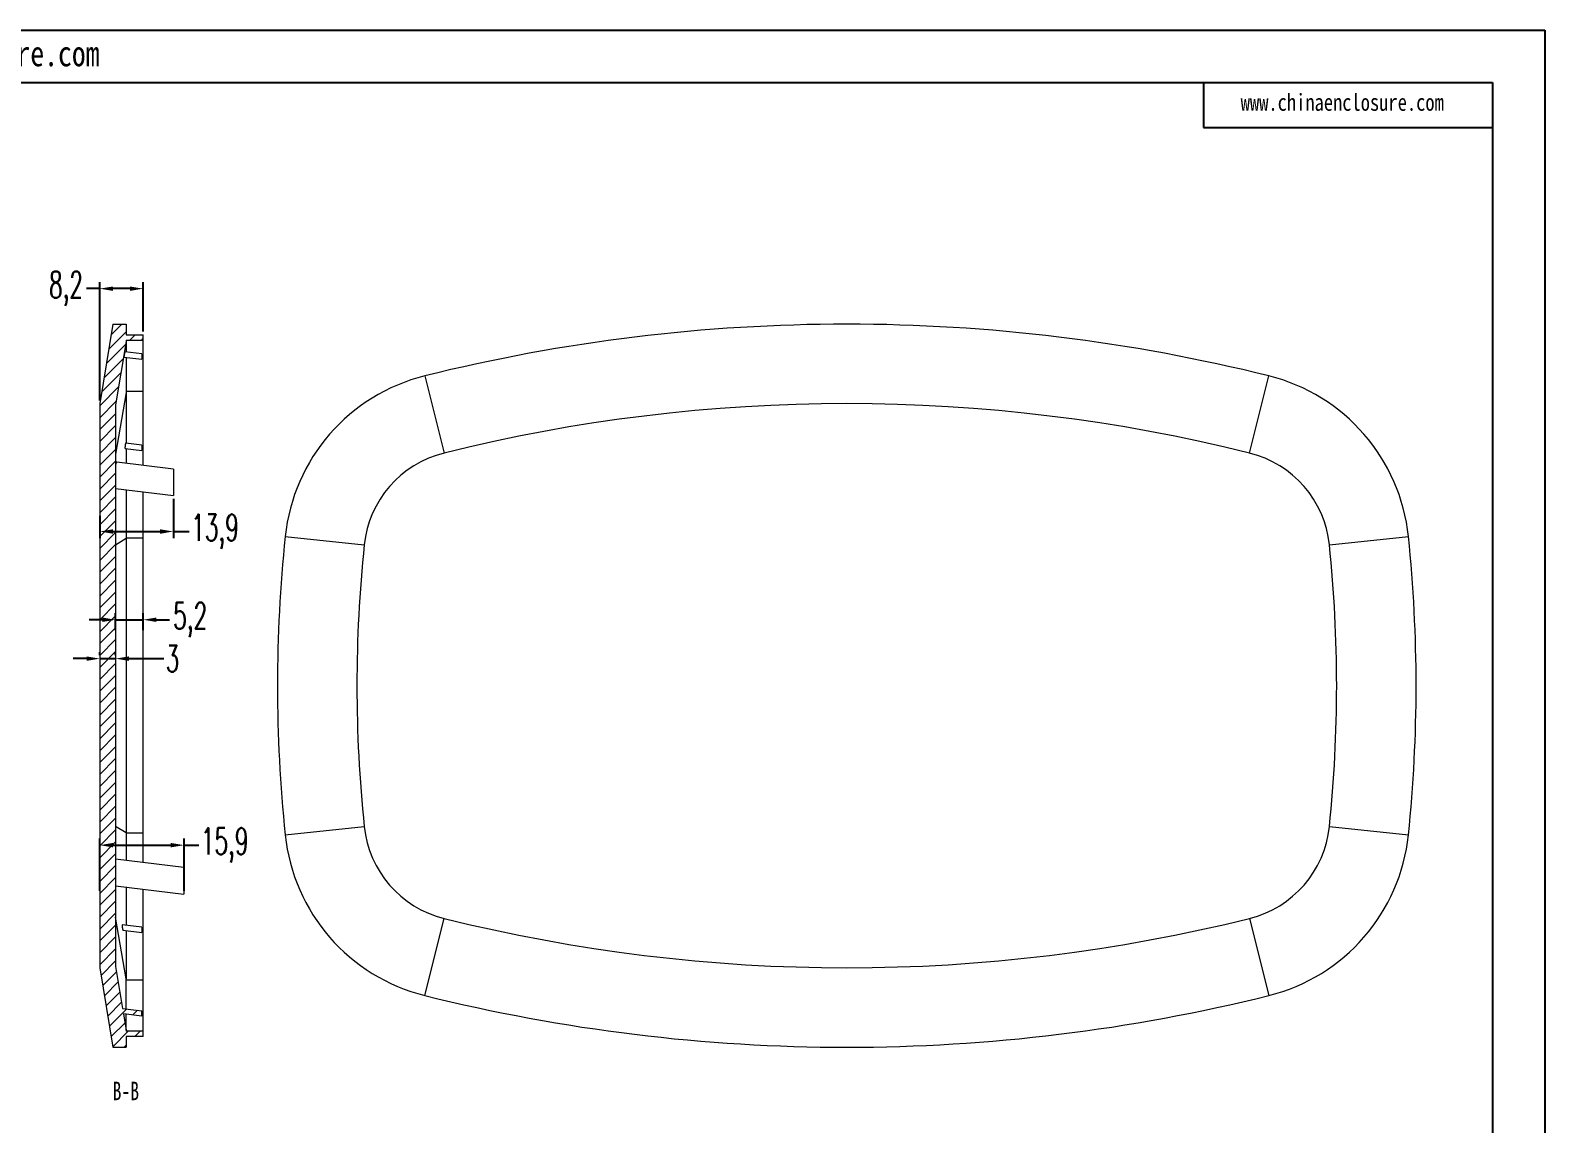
# Model space of a CAD drawing. Header units: inches. Extents: x 2104 to 4248, y 410 to 955.
# Drawn here: x 2402.1 to 2688.1, y 616.2 to 822.7 of the extents above; entities that cross this region are included whole.
import ezdxf

# ---------------------------------------------------------------- set-up
doc = ezdxf.new("R2010")
doc.units = ezdxf.units.IN
doc.layers.add('文字', color=81, linetype='Continuous')
doc.styles.add('SLDTEXTSTYLE2', font='TXT', dxfattribs={"width": 0.6, "bigfont": 'bigfont'})
doc.styles.add('SLDTEXTSTYLE3', font='TXT', dxfattribs={"width": 0.7})
doc.styles.add('宋体', font='', dxfattribs={"width": 0.8, "height": 3.5})
doc.styles.get('宋体').set_extended_font_data('SimSun')
doc.dimstyles.new('5', dxfattribs={"dimtxt": 5, "dimasz": 2.5, "dimexe": 1.25, "dimexo": 0.625, "dimtad": 0, "dimzin": 12, "dimtxsty": 'SLDTEXTSTYLE2', "dimcen": 2.5, "dimclrd": 3, "dimclre": 3, "dimclrt": 256, "dimadec": 0, "dimazin": 0, "dimtfac": 1, "dimtmove": 0, "dimatfit": 3, "dimfxl": 1, "dimarcsym": 0})

# ---------------------------------------------------------------- blocks, each defined once
blk = doc.blocks.new('*D54')
at = {"color": 3, "lineweight": -2, "transparency": 16777216}
for p, q in [((2415.21, 752.79), (2415.21, 775.13)), ((2423.41, 765.79), (2423.41, 775.13)), ((2415.21, 773.88), (2412.71, 773.88)), ((2420.91, 773.88), (2417.71, 773.88))]:
    blk.add_line(p, q, dxfattribs=at)
at = {"color": 3, "transparency": 16777216}
for points in [[(2417.71, 774.29), (2417.71, 773.46), (2415.21, 773.88)], [(2420.91, 774.29), (2420.91, 773.46), (2423.41, 773.88)]]:
    blk.add_solid(points, dxfattribs=at)
at = {"layer": 'Defpoints', "color": 0, "transparency": 16777216}
for p in [(2415.21, 773.88), (2423.41, 765.17), (2415.21, 752.17)]:
    blk.add_point(p, dxfattribs=at)
at = {"transparency": 16777216, "insert": (2408.84, 773.88), "char_height": 5, "attachment_point": 5, "style": 'SLDTEXTSTYLE2'}
blk.add_mtext('8,2', dxfattribs=at)
blk = doc.blocks.new('*D55')
at = {"color": 3, "lineweight": -2, "transparency": 16777216}
for p, q in [((2418.21, 709.4), (2418.21, 712.62)), ((2423.41, 709.4), (2423.41, 712.62)), ((2415.71, 711.37), (2413.21, 711.37)), ((2418.21, 711.37), (2423.41, 711.37)), ((2425.91, 711.37), (2428.41, 711.37))]:
    blk.add_line(p, q, dxfattribs=at)
at = {"color": 3, "transparency": 16777216}
for points in [[(2415.71, 711.79), (2415.71, 710.96), (2418.21, 711.37)], [(2425.91, 711.79), (2425.91, 710.96), (2423.41, 711.37)]]:
    blk.add_solid(points, dxfattribs=at)
at = {"layer": 'Defpoints', "color": 0, "transparency": 16777216}
for p in [(2423.41, 711.37), (2418.21, 708.77), (2423.41, 708.77)]:
    blk.add_point(p, dxfattribs=at)
at = {"transparency": 16777216, "insert": (2432.29, 711.37), "char_height": 5, "attachment_point": 5, "style": 'SLDTEXTSTYLE2'}
blk.add_mtext('5,2', dxfattribs=at)
blk = doc.blocks.new('*D56')
at = {"color": 3, "lineweight": -2, "transparency": 16777216}
for p, q in [((2412.71, 704.03), (2410.21, 704.03)), ((2415.21, 704.66), (2415.21, 705.28)), ((2415.21, 704.03), (2418.21, 704.03)), ((2418.21, 704.66), (2418.21, 705.28)), ((2420.71, 704.03), (2427.33, 704.03))]:
    blk.add_line(p, q, dxfattribs=at)
at = {"color": 3, "transparency": 16777216}
for points in [[(2412.71, 704.45), (2412.71, 703.61), (2415.21, 704.03)], [(2420.71, 704.45), (2420.71, 703.61), (2418.21, 704.03)]]:
    blk.add_solid(points, dxfattribs=at)
at = {"layer": 'Defpoints', "color": 0, "transparency": 16777216}
for p in [(2415.21, 704.03), (2418.21, 704.03), (2418.21, 704.03)]:
    blk.add_point(p, dxfattribs=at)
at = {"transparency": 16777216, "insert": (2428.96, 704.03), "char_height": 5, "attachment_point": 5, "style": 'SLDTEXTSTYLE2'}
blk.add_mtext('3', dxfattribs=at)
blk = doc.blocks.new('*D57')
at = {"color": 3, "lineweight": -2, "transparency": 16777216}
for p, q in [((2429.11, 734.2), (2429.11, 726.78)), ((2415.21, 730.97), (2415.21, 726.78)), ((2417.71, 728.03), (2426.61, 728.03)), ((2429.11, 728.03), (2432.11, 728.03))]:
    blk.add_line(p, q, dxfattribs=at)
at = {"color": 3, "transparency": 16777216}
for points in [[(2417.71, 728.45), (2417.71, 727.61), (2415.21, 728.03)], [(2426.61, 728.45), (2426.61, 727.61), (2429.11, 728.03)]]:
    blk.add_solid(points, dxfattribs=at)
at = {"layer": 'Defpoints', "color": 0, "transparency": 16777216}
for p in [(2429.11, 734.83), (2415.21, 731.6), (2415.21, 728.03)]:
    blk.add_point(p, dxfattribs=at)
at = {"transparency": 16777216, "insert": (2436.98, 728.03), "char_height": 5, "attachment_point": 5, "style": 'SLDTEXTSTYLE2'}
blk.add_mtext('13,9', dxfattribs=at)
blk = doc.blocks.new('*D58')
at = {"color": 3, "lineweight": -2, "transparency": 16777216}
for p, q in [((2415.21, 660.21), (2415.21, 670.06)), ((2431.12, 660.21), (2431.12, 670.06)), ((2417.71, 668.81), (2428.62, 668.81)), ((2431.12, 668.81), (2433.93, 668.81))]:
    blk.add_line(p, q, dxfattribs=at)
at = {"color": 3, "transparency": 16777216}
for points in [[(2417.71, 669.23), (2417.71, 668.4), (2415.21, 668.81)], [(2428.62, 669.23), (2428.62, 668.4), (2431.12, 668.81)]]:
    blk.add_solid(points, dxfattribs=at)
at = {"layer": 'Defpoints', "color": 0, "transparency": 16777216}
for p in [(2415.21, 668.81), (2415.21, 659.58), (2431.12, 659.58)]:
    blk.add_point(p, dxfattribs=at)
at = {"transparency": 16777216, "insert": (2438.8, 668.81), "char_height": 5, "attachment_point": 5, "style": 'SLDTEXTSTYLE2'}
blk.add_mtext('15,9', dxfattribs=at)

msp = doc.modelspace()

# ---------------------------------------------------------------- hatches: boundary and pattern name
at = {"linetype": 'Continuous', "lineweight": 0}
h = msp.add_hatch(dxfattribs=at)
h.set_pattern_fill('ANSI31', color=4, scale=0.5, style=0)
h.set_pattern_definition([(45, (-4.6273, 0), (-1.122532, 1.122532), [])])
h.paths.add_polyline_path([(2420.213, 767.168), (2417.713, 767.168), (2415.213, 752.168), (2415.213, 645.668), (2417.713, 630.668), (2420.213, 630.668), (2420.213, 632.668), (2423.413, 632.668), (2423.413, 633.668), (2420.213, 633.668), (2420.213, 633.916), (2419.701, 636.985), (2423.175, 636.558), (2423.175, 637.558), (2419.531, 638.006), (2418.213, 645.916), (2418.213, 751.919), (2420.213, 763.919), (2420.213, 764.168), (2423.413, 764.168), (2423.413, 765.168), (2420.213, 765.168)], flags=0)

# ---------------------------------------------------------------- linework, layer by layer
for p, q in [((2104.15, 822.657), (2688.052, 822.657)), ((2688.052, 822.657), (2688.052, 409.797)), ((2119.259, 812.827), (2678.222, 812.827)), ((2623.611, 812.827), (2623.611, 804.294)), ((2678.222, 812.827), (2678.222, 419.627)), ((2623.611, 804.294), (2678.222, 804.294))]:
    msp.add_line(p, q)
at = {"color": 7, "linetype": 'Continuous', "lineweight": 15}
for p, q in [((2417.713, 767.168), (2415.213, 752.168)), ((2417.713, 767.168), (2420.213, 767.168)), ((2420.213, 767.168), (2420.213, 765.168)), ((2420.213, 763.919), (2418.213, 751.919)), ((2420.213, 765.168), (2423.413, 765.168)), ((2420.213, 764.168), (2423.413, 764.168)), ((2420.213, 764.168), (2420.213, 763.919)), ((2420.213, 763.919), (2420.213, 761.922)), ((2423.413, 764.168), (2423.413, 765.168)), ((2423.413, 754.493), (2423.413, 764.168)), ((2419.773, 760.976), (2423.175, 760.559)), ((2423.176, 761.558), (2419.936, 761.956)), ((2420.213, 760.922), (2420.213, 754.252)), ((2423.175, 761.558), (2423.175, 760.558)), ((2476.593, 757.404), (2480.215, 742.848)), ((2632.331, 742.848), (2635.952, 757.404)), ((2415.213, 752.168), (2415.213, 645.668)), ((2420.213, 754.252), (2418.213, 742.607)), ((2423.413, 754.493), (2420.213, 754.493)), ((2420.213, 754.252), (2420.213, 744.672)), ((2423.413, 740.529), (2423.413, 754.493)), ((2418.213, 751.919), (2418.213, 645.916)), ((2420, 743.698), (2423.175, 743.309)), ((2423.176, 744.308), (2420.111, 744.685)), ((2420.213, 743.672), (2420.213, 740.922)), ((2423.175, 744.308), (2423.175, 743.308)), ((2429.117, 739.829), (2418.418, 741.143)), ((2418.213, 736.168), (2429.115, 734.829)), ((2420.213, 735.922), (2420.213, 726.723)), ((2423.413, 726.748), (2423.413, 735.529)), ((2420.213, 726.723), (2418.213, 725.482)), ((2423.413, 726.748), (2420.213, 726.748)), ((2420.213, 726.723), (2420.213, 671.113)), ((2423.413, 671.087), (2423.413, 726.748)), ((2450.232, 727.059), (2465.151, 725.508)), ((2647.395, 725.508), (2662.314, 727.059)), ((2420.213, 671.113), (2418.213, 672.354)), ((2450.232, 670.777), (2465.151, 672.328)), ((2647.395, 672.328), (2662.314, 670.777)), ((2420.213, 671.113), (2420.213, 665.922)), ((2423.413, 671.087), (2420.213, 671.087)), ((2423.413, 665.529), (2423.413, 671.087)), ((2431.118, 664.583), (2418.214, 666.168)), ((2431.116, 664.583), (2431.116, 659.583)), ((2418.213, 661.168), (2431.111, 659.584)), ((2420.213, 660.922), (2420.213, 653.672)), ((2423.413, 643.343), (2423.413, 660.529)), ((2420.213, 643.584), (2418.213, 655.229)), ((2476.593, 640.431), (2480.215, 654.988)), ((2632.331, 654.988), (2635.952, 640.431)), ((2423.176, 653.308), (2419.459, 653.765)), ((2419.588, 652.749), (2423.175, 652.309)), ((2420.213, 652.672), (2420.213, 643.584)), ((2423.175, 653.308), (2423.175, 652.308)), ((2415.213, 645.668), (2417.713, 630.668)), ((2418.213, 645.916), (2419.531, 638.006)), ((2420.213, 637.922), (2420.213, 643.584)), ((2423.413, 643.343), (2420.213, 643.343)), ((2423.413, 633.668), (2423.413, 643.343)), ((2419.531, 638.006), (2423.175, 637.558)), ((2419.701, 636.985), (2420.213, 633.916)), ((2423.175, 636.558), (2419.701, 636.985)), ((2420.213, 633.916), (2420.213, 636.922)), ((2423.175, 636.558), (2423.175, 637.558)), ((2420.213, 633.916), (2420.213, 633.668)), ((2423.413, 633.668), (2420.213, 633.668)), ((2423.413, 632.668), (2420.213, 632.668)), ((2420.213, 632.668), (2420.213, 630.668)), ((2423.413, 632.668), (2423.413, 633.668)), ((2417.713, 630.668), (2420.213, 630.668))]:
    msp.add_line(p, q, dxfattribs=at)
for centre, radius, start, end in [((2556.273, 437.161), 330.007, 76.02799, 103.97201), ((2485.044, 723.44), 35, 103.97201, 174.06495), ((2627.502, 723.44), 35, 5.93505, 76.02799), ((2556.273, 437.161), 315.007, 76.02799, 103.97201), ((2485.044, 723.44), 20, 103.97201, 174.06495), ((2627.502, 723.44), 20, 5.93505, 76.02799), ((2720.926, 698.918), 272.153, 174.06495, 185.93505), ((2391.62, 698.918), 272.153, 354.06495, 5.93505), ((2720.926, 698.918), 257.153, 174.06495, 185.93505), ((2391.62, 698.918), 257.153, 354.06495, 5.93505), ((2485.044, 674.396), 20, 185.93505, 256.02799), ((2627.502, 674.396), 20, 283.97201, 354.06495), ((2485.044, 674.396), 35, 185.93505, 256.02799), ((2627.502, 674.396), 35, 283.97201, 354.06495), ((2556.273, 960.675), 315.007, 256.02799, 283.97201), ((2556.273, 960.675), 330.007, 256.02799, 283.97201)]:
    msp.add_arc(centre, radius, start, end, dxfattribs=at)
for points, knots in [([(2419.935, 761.955), (2419.935, 761.955), (2419.935, 761.956), (2419.933, 761.944), (2419.928, 761.919), (2419.921, 761.881), (2419.913, 761.832), (2419.902, 761.773), (2419.891, 761.705), (2419.878, 761.631), (2419.865, 761.553), (2419.852, 761.472), (2419.838, 761.391), (2419.825, 761.312), (2419.813, 761.237), (2419.802, 761.169), (2419.792, 761.109), (2419.784, 761.058), (2419.778, 761.018), (2419.774, 760.991), (2419.772, 760.977), (2419.773, 760.978), (2419.773, 760.978)], [0, 0, 0, 0, 0.0245932, 0.0770419, 0.1294911, 0.1819409, 0.2343918, 0.2868438, 0.339297, 0.3917512, 0.4442063, 0.4966245, 0.5490314, 0.6014381, 0.6538442, 0.7062493, 0.7586534, 0.8110563, 0.8634581, 0.915859, 0.9682592, 1, 1, 1, 1]), ([(2420.111, 744.679), (2420.106, 744.68), (2420.098, 744.681), (2420.084, 744.651), (2420.071, 744.615), (2420.057, 744.566), (2420.043, 744.507), (2420.03, 744.44), (2420.017, 744.366), (2420.006, 744.288), (2419.996, 744.207), (2419.987, 744.126), (2419.981, 744.047), (2419.976, 743.972), (2419.973, 743.903), (2419.973, 743.841), (2419.975, 743.789), (2419.979, 743.748), (2419.985, 743.719), (2419.992, 743.701), (2419.998, 743.7), (2420.001, 743.699)], [0, 0, 0, 0, 0.0725525, 0.126618, 0.1801476, 0.2333177, 0.2861034, 0.338522, 0.3906297, 0.4425144, 0.4942872, 0.54606, 0.5978321, 0.6496026, 0.7013709, 0.7531368, 0.8049001, 0.8566611, 0.9084203, 0.9601782, 1, 1, 1, 1]), ([(2418.418, 741.139), (2418.417, 741.14), (2418.405, 741.152), (2418.374, 741.114), (2418.327, 741.019), (2418.273, 740.86), (2418.233, 740.709), (2418.213, 740.632)], [0, 0, 0, 0, 0.0290839, 0.2726833, 0.5162847, 0.7550226, 1, 1, 1, 1]), ([(2429.116, 739.821), (2429.116, 739.822), (2429.116, 739.825), (2429.116, 739.755), (2429.116, 739.618), (2429.116, 739.415), (2429.116, 739.155), (2429.116, 738.844), (2429.116, 738.492), (2429.116, 738.107), (2429.116, 737.701), (2429.116, 737.285), (2429.116, 736.87), (2429.116, 736.468), (2429.116, 736.089), (2429.116, 735.745), (2429.116, 735.444), (2429.116, 735.196), (2429.116, 735.005), (2429.116, 734.883), (2429.116, 734.826), (2429.116, 734.835), (2429.116, 734.837)], [0, 0, 0, 0, 0.0292501, 0.082175, 0.1351, 0.188025, 0.24095, 0.2938749, 0.3467999, 0.3997249, 0.4526498, 0.5055748, 0.5584998, 0.6114247, 0.6643497, 0.7172747, 0.7701996, 0.8231246, 0.8760496, 0.9289745, 0.9818995, 1, 1, 1, 1]), ([(2419.459, 653.763), (2419.457, 653.764), (2419.452, 653.764), (2419.446, 653.749), (2419.441, 653.722), (2419.439, 653.682), (2419.439, 653.631), (2419.441, 653.571), (2419.445, 653.503), (2419.453, 653.405), (2419.465, 653.296), (2419.48, 653.186), (2419.493, 653.103), (2419.506, 653.025), (2419.52, 652.953), (2419.534, 652.89), (2419.548, 652.836), (2419.561, 652.794), (2419.573, 652.765), (2419.582, 652.75), (2419.587, 652.75), (2419.588, 652.751)], [0, 0, 0, 0, 0.0362712, 0.0871185, 0.1376124, 0.1880095, 0.2384057, 0.2887994, 0.3391891, 0.389574, 0.4913043, 0.5448879, 0.5984678, 0.6520457, 0.7056233, 0.7592025, 0.8127848, 0.8663718, 0.9195196, 0.9718362, 1, 1, 1, 1])]:
    msp.add_open_spline(points, degree=3, knots=knots, dxfattribs=at)

# ---------------------------------------------------------------- texts
at = {"color": 0, "linetype": 'Continuous', "lineweight": 0, "insert": (2420.136, 624.164), "char_height": 3.5, "attachment_point": 2, "style": 'SLDTEXTSTYLE3'}
msp.add_mtext('B-B', dxfattribs=at)
at = {"layer": '文字', "color": 0, "attachment_point": 1, "style": '宋体'}
for insert, char_height, width in [((2357.639, 820.676), 4.80578, 84.43291), ((2630.646, 810.666), 3.20385, 56.28861)]:
    msp.add_mtext('www.chinaenclosure.com', dxfattribs=dict(at, insert=insert, char_height=char_height, width=width))

# ---------------------------------------------------------------- dimensions: what is measured, and where the dimension line sits
for base, p1, p2, picture, middle in [((2415.213, 773.876), (2423.413, 765.168), (2415.213, 752.168), '*D54', (2408.838, 773.876)), ((2415.213, 728.03), (2429.115, 734.829), (2415.213, 731.597), '*D57', (2436.98, 728.03)), ((2418.213, 704.031), (2415.213, 704.031), (2418.213, 704.031), '*D56', (2428.957, 704.031)), ((2415.213, 668.813), (2431.116, 659.583), (2415.213, 659.583), '*D58', (2438.801, 668.813))]:
    dim = msp.add_linear_dim(base=base, p1=p1, p2=p2, dimstyle='5')
    dim.commit()
    dim.dimension.update_dxf_attribs({"geometry": picture, "text_midpoint": middle, "dimtype": 160})
dim = msp.add_linear_dim(base=(2423.413, 711.373), p1=(2418.213, 708.775), p2=(2423.413, 708.775), dimstyle='5')
dim.commit()
dim.dimension.update_dxf_attribs({"geometry": '*D55', "text_midpoint": (2432.288, 711.373)})

doc.saveas('drawing.dxf')
